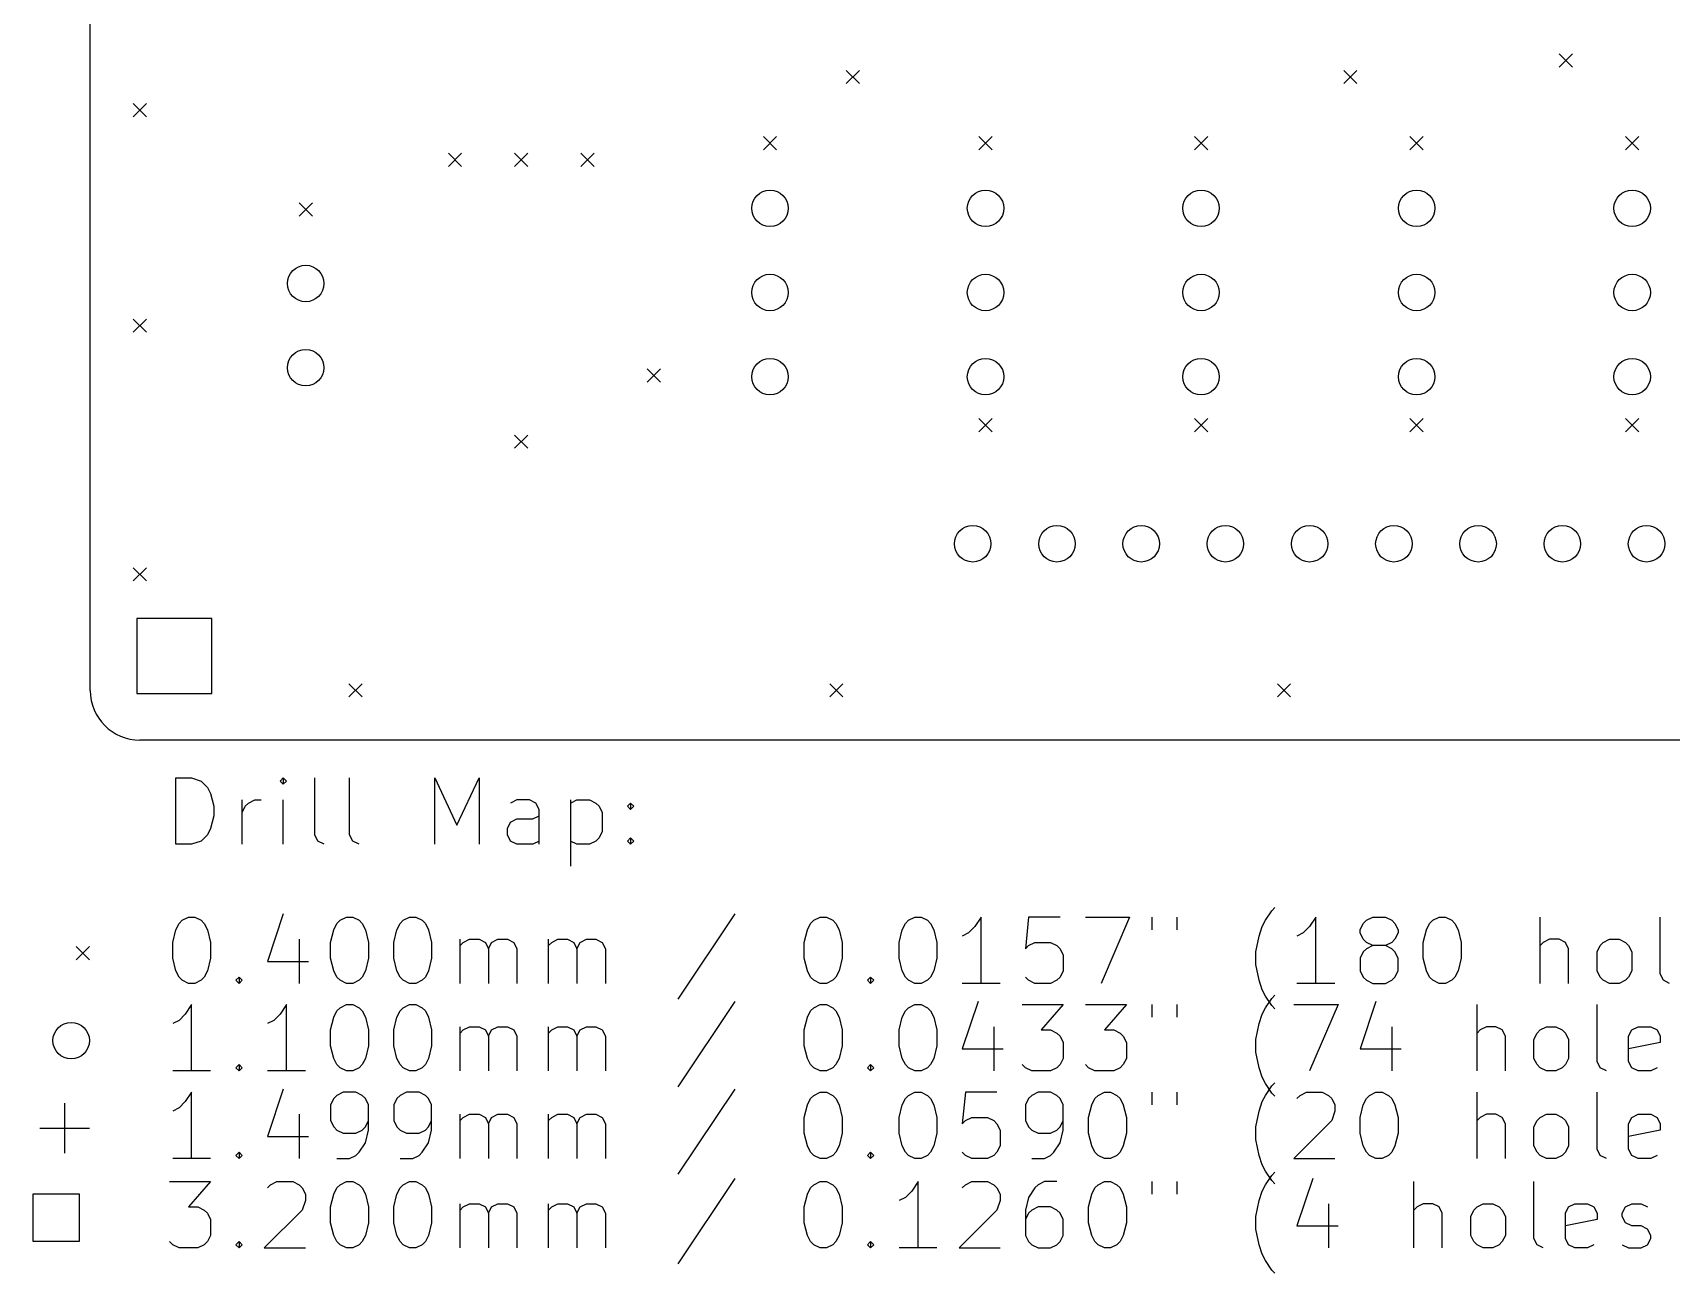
# Model space of a CAD drawing. Extents: x -2 to 100, y -16 to 60.
# Drawn here: x -1.73 to 47.68, y -16.08 to 21.33 of the extents above; entities that cross this region are included whole.
import ezdxf

# ---------------------------------------------------------------- set-up
doc = ezdxf.new("R2010")
doc.units = 0
doc.layers.add('BLACK', color=7, linetype='CONTINUOUS')

msp = doc.modelspace()

# ---------------------------------------------------------------- linework, layer by layer
at = {"layer": 'BLACK', "linetype": 'CONTINUOUS'}
for p, q in [((0, 1.5), (0, 58.5)), ((44.3, 20.7), (44.7, 20.3)), ((44.7, 20.7), (44.3, 20.3)), ((22.8, 20.2), (23.2, 19.8)), ((23.2, 20.2), (22.8, 19.8)), ((37.8, 20.2), (38.2, 19.8)), ((38.2, 20.2), (37.8, 19.8)), ((1.3, 19.2), (1.7, 18.8)), ((1.7, 19.2), (1.3, 18.8)), ((20.3, 18.2), (20.7, 17.8)), ((20.7, 18.2), (20.3, 17.8)), ((26.8, 18.2), (27.2, 17.8)), ((27.2, 18.2), (26.8, 17.8)), ((33.3, 18.2), (33.7, 17.8)), ((33.7, 18.2), (33.3, 17.8)), ((39.8, 18.2), (40.2, 17.8)), ((40.2, 18.2), (39.8, 17.8)), ((46.3, 18.2), (46.7, 17.8)), ((46.7, 18.2), (46.3, 17.8)), ((10.8, 17.7), (11.2, 17.3)), ((11.2, 17.7), (10.8, 17.3)), ((12.8, 17.7), (13.2, 17.3)), ((13.2, 17.7), (12.8, 17.3)), ((14.8, 17.7), (15.2, 17.3)), ((15.2, 17.7), (14.8, 17.3)), ((6.3, 16.2), (6.7, 15.8)), ((6.7, 16.2), (6.3, 15.8)), ((1.3, 12.7), (1.7, 12.3)), ((1.7, 12.7), (1.3, 12.3)), ((16.8, 11.2), (17.2, 10.8)), ((17.2, 11.2), (16.8, 10.8)), ((26.8, 9.7), (27.2, 9.3)), ((27.2, 9.7), (26.8, 9.3)), ((33.3, 9.7), (33.7, 9.3)), ((33.7, 9.7), (33.3, 9.3)), ((39.8, 9.7), (40.2, 9.3)), ((40.2, 9.7), (39.8, 9.3)), ((46.3, 9.7), (46.7, 9.3)), ((46.7, 9.7), (46.3, 9.3)), ((12.8, 9.2), (13.2, 8.8)), ((13.2, 9.2), (12.8, 8.8)), ((1.3, 5.2), (1.7, 4.8)), ((1.7, 5.2), (1.3, 4.8)), ((3.671382, 3.671382), (1.408618, 3.671382)), ((1.408618, 3.671382), (1.408618, 1.408618)), ((3.671382, 1.408618), (3.671382, 3.671382)), ((7.8, 1.7), (8.2, 1.3)), ((8.2, 1.7), (7.8, 1.3)), ((22.3, 1.7), (22.7, 1.3)), ((22.7, 1.7), (22.3, 1.3)), ((35.8, 1.7), (36.2, 1.3)), ((36.2, 1.7), (35.8, 1.3)), ((1.408618, 1.408618), (3.671382, 1.408618)), ((98.5, 0), (1.5, 0)), ((2.582768, -3.139838), (2.582768, -1.139838)), ((2.582768, -1.139838), (3.058958, -1.139838)), ((3.058958, -1.139838), (3.344673, -1.235076)), ((3.344673, -1.235076), (3.535149, -1.425552)), ((3.535149, -1.425552), (3.630387, -1.616028)), ((5.820863, -1.139838), (5.725625, -1.235076)), ((5.725625, -1.235076), (5.820863, -1.330314)), ((5.916101, -1.235076), (5.820863, -1.139838)), ((5.820863, -1.139838), (5.820863, -1.330314)), ((5.820863, -1.330314), (5.916101, -1.235076)), ((6.773244, -2.854123), (6.773244, -1.139838)), ((7.820863, -2.854123), (7.820863, -1.139838)), ((10.392292, -3.139838), (10.392292, -1.139838)), ((10.392292, -1.139838), (11.058959, -2.568409)), ((11.058959, -2.568409), (11.725625, -1.139838)), ((11.725625, -1.139838), (11.725625, -3.139838)), ((3.630387, -1.616028), (3.725625, -1.99698)), ((4.582768, -3.139838), (4.582768, -1.806504)), ((4.678006, -1.99698), (4.773244, -1.901742)), ((4.773244, -1.901742), (4.96372, -1.806504)), ((4.96372, -1.806504), (5.154197, -1.806504)), ((5.820863, -3.139838), (5.820863, -1.806504)), ((12.868482, -1.806504), (12.678006, -1.901742)), ((13.249435, -1.806504), (12.868482, -1.806504)), ((13.439911, -1.901742), (13.249435, -1.806504)), ((13.535149, -2.092219), (13.439911, -1.901742)), ((14.48753, -1.806504), (14.48753, -3.806504)), ((14.48753, -1.901742), (14.678006, -1.806504)), ((14.678006, -1.806504), (15.058959, -1.806504)), ((15.058959, -1.806504), (15.249435, -1.901742)), ((15.249435, -1.901742), (15.344673, -1.99698)), ((16.201816, -1.99698), (16.297054, -1.901742)), ((16.297054, -1.901742), (16.392292, -1.99698)), ((16.297054, -1.901742), (16.297054, -2.092219)), ((3.725625, -2.282695), (3.630387, -2.663647)), ((3.725625, -1.99698), (3.725625, -2.282695)), ((4.582768, -2.187457), (4.678006, -1.99698)), ((12.678006, -2.473171), (12.868482, -2.377933)), ((12.868482, -2.377933), (13.344673, -2.377933)), ((13.344673, -2.377933), (13.535149, -2.282695)), ((13.535149, -3.139838), (13.535149, -2.092219)), ((15.344673, -1.99698), (15.439911, -2.187457)), ((15.439911, -2.187457), (15.439911, -2.758885)), ((16.297054, -2.092219), (16.201816, -1.99698)), ((16.392292, -1.99698), (16.297054, -2.092219)), ((3.535149, -2.854123), (3.344673, -3.0446)), ((3.630387, -2.663647), (3.535149, -2.854123)), ((6.868482, -3.0446), (6.773244, -2.854123)), ((7.916101, -3.0446), (7.820863, -2.854123)), ((12.582768, -2.663647), (12.678006, -2.473171)), ((12.582768, -2.854123), (12.582768, -2.663647)), ((12.678006, -3.0446), (12.582768, -2.854123)), ((15.344673, -2.949361), (15.249435, -3.0446)), ((15.439911, -2.758885), (15.344673, -2.949361)), ((16.201816, -3.0446), (16.297054, -2.949361)), ((16.297054, -2.949361), (16.392292, -3.0446)), ((16.297054, -2.949361), (16.297054, -3.139838)), ((3.058958, -3.139838), (2.582768, -3.139838)), ((3.344673, -3.0446), (3.058958, -3.139838)), ((7.058958, -3.139838), (6.868482, -3.0446)), ((8.106577, -3.139838), (7.916101, -3.0446)), ((12.868482, -3.139838), (12.678006, -3.0446)), ((13.344673, -3.139838), (12.868482, -3.139838)), ((13.535149, -3.0446), (13.344673, -3.139838)), ((14.678006, -3.139838), (14.48753, -3.0446)), ((15.058959, -3.139838), (14.678006, -3.139838)), ((15.249435, -3.0446), (15.058959, -3.139838)), ((16.297054, -3.139838), (16.201816, -3.0446)), ((16.392292, -3.0446), (16.297054, -3.139838)), ((2.678006, -5.530314), (2.773244, -5.435076)), ((2.773244, -5.435076), (2.96372, -5.339838)), ((2.96372, -5.339838), (3.154197, -5.339838)), ((3.154197, -5.339838), (3.344673, -5.435076)), ((3.344673, -5.435076), (3.439911, -5.530314)), ((5.820863, -5.2446), (5.344673, -6.673171)), ((7.439911, -5.530314), (7.535149, -5.435076)), ((7.535149, -5.435076), (7.725625, -5.339838)), ((7.725625, -5.339838), (7.916102, -5.339838)), ((7.916102, -5.339838), (8.106578, -5.435076)), ((8.106578, -5.435076), (8.201816, -5.530314)), ((9.344673, -5.530314), (9.439911, -5.435076)), ((9.439911, -5.435076), (9.630387, -5.339838)), ((9.630387, -5.339838), (9.820864, -5.339838)), ((9.820864, -5.339838), (10.01134, -5.435076)), ((10.01134, -5.435076), (10.106578, -5.530314)), ((19.439912, -5.2446), (17.725627, -7.816028)), ((21.725627, -5.530314), (21.820865, -5.435076)), ((21.820865, -5.435076), (22.011341, -5.339838)), ((22.011341, -5.339838), (22.201818, -5.339838)), ((22.201818, -5.339838), (22.392294, -5.435076)), ((22.392294, -5.435076), (22.487532, -5.530314)), ((24.58277, -5.530314), (24.678008, -5.435076)), ((24.678008, -5.435076), (24.868484, -5.339838)), ((24.868484, -5.339838), (25.058961, -5.339838)), ((25.058961, -5.339838), (25.249437, -5.435076)), ((25.249437, -5.435076), (25.344675, -5.530314)), ((26.868484, -5.339838), (26.678008, -5.625552)), ((26.868484, -7.339838), (26.868484, -5.339838)), ((28.297056, -5.339838), (28.201818, -6.292219)), ((29.249437, -5.339838), (28.297056, -5.339838)), ((30.011342, -5.339838), (31.344675, -5.339838)), ((31.344675, -5.339838), (30.487532, -7.339838)), ((32.011342, -5.339838), (32.011342, -5.72079)), ((32.773247, -5.339838), (32.773247, -5.72079)), ((35.344676, -5.625552), (35.439914, -5.435076)), ((35.439914, -5.435076), (35.63039, -5.149361)), ((35.63039, -5.149361), (35.725629, -5.054123)), ((36.963723, -5.339838), (36.773247, -5.625552)), ((36.963723, -7.339838), (36.963723, -5.339838)), ((38.392295, -5.530314), (38.487533, -5.435076)), ((38.487533, -5.435076), (38.678009, -5.339838)), ((38.678009, -5.339838), (39.058962, -5.339838)), ((39.058962, -5.339838), (39.249438, -5.435076)), ((39.249438, -5.435076), (39.344676, -5.530314)), ((40.392295, -5.530314), (40.487533, -5.435076)), ((40.487533, -5.435076), (40.678009, -5.339838)), ((40.678009, -5.339838), (40.868486, -5.339838)), ((40.868486, -5.339838), (41.058962, -5.435076)), ((41.058962, -5.435076), (41.1542, -5.530314)), ((43.725629, -7.339838), (43.725629, -5.339838)), ((47.344677, -7.054123), (47.344677, -5.339838)), ((2.48753, -6.101742), (2.582768, -5.72079)), ((2.582768, -5.72079), (2.678006, -5.530314)), ((3.439911, -5.530314), (3.535149, -5.72079)), ((3.535149, -5.72079), (3.630387, -6.101742)), ((7.249435, -6.101742), (7.344673, -5.72079)), ((7.344673, -5.72079), (7.439911, -5.530314)), ((8.201816, -5.530314), (8.297054, -5.72079)), ((8.297054, -5.72079), (8.392292, -6.101742)), ((9.154197, -6.101742), (9.249435, -5.72079)), ((9.249435, -5.72079), (9.344673, -5.530314)), ((10.106578, -5.530314), (10.201816, -5.72079)), ((10.201816, -5.72079), (10.297054, -6.101742)), ((21.535151, -6.101742), (21.630389, -5.72079)), ((21.630389, -5.72079), (21.725627, -5.530314)), ((22.487532, -5.530314), (22.58277, -5.72079)), ((22.58277, -5.72079), (22.678008, -6.101742)), ((24.392294, -6.101742), (24.487532, -5.72079)), ((24.487532, -5.72079), (24.58277, -5.530314)), ((25.344675, -5.530314), (25.439913, -5.72079)), ((25.439913, -5.72079), (25.535151, -6.101742)), ((26.487532, -5.816028), (26.297056, -5.911266)), ((26.678008, -5.625552), (26.487532, -5.816028)), ((35.1542, -6.387457), (35.249438, -5.911266)), ((35.249438, -5.911266), (35.344676, -5.625552)), ((36.582771, -5.816028), (36.392295, -5.911266)), ((36.773247, -5.625552), (36.582771, -5.816028)), ((38.297057, -5.72079), (38.392295, -5.530314)), ((38.297057, -5.816028), (38.297057, -5.72079)), ((38.392295, -6.006504), (38.297057, -5.816028)), ((39.344676, -5.530314), (39.439914, -5.72079)), ((39.439914, -5.816028), (39.344676, -6.006504)), ((39.439914, -5.72079), (39.439914, -5.816028)), ((40.201819, -6.101742), (40.297057, -5.72079)), ((40.297057, -5.72079), (40.392295, -5.530314)), ((41.1542, -5.530314), (41.249438, -5.72079)), ((41.249438, -5.72079), (41.344676, -6.101742)), ((-0.425, -6.225), (-0.025, -6.625)), ((-0.025, -6.225), (-0.425, -6.625)), ((2.48753, -6.577933), (2.48753, -6.101742)), ((3.630387, -6.101742), (3.630387, -6.577933)), ((6.297054, -6.006504), (6.297054, -7.339838)), ((7.249435, -6.577933), (7.249435, -6.101742)), ((8.392292, -6.101742), (8.392292, -6.577933)), ((9.154197, -6.577933), (9.154197, -6.101742)), ((10.297054, -6.101742), (10.297054, -6.577933)), ((11.154197, -7.339838), (11.154197, -6.006504)), ((11.154197, -6.19698), (11.249435, -6.101742)), ((11.249435, -6.101742), (11.439911, -6.006504)), ((11.439911, -6.006504), (11.725626, -6.006504)), ((11.725626, -6.006504), (11.916102, -6.101742)), ((11.916102, -6.101742), (12.01134, -6.292219)), ((12.01134, -6.292219), (12.106578, -6.101742)), ((12.01134, -6.292219), (12.01134, -7.339838)), ((12.106578, -6.101742), (12.297054, -6.006504)), ((12.297054, -6.006504), (12.582768, -6.006504)), ((12.582768, -6.006504), (12.773245, -6.101742)), ((12.773245, -6.101742), (12.868483, -6.292219)), ((12.868483, -6.292219), (12.868483, -7.339838)), ((13.820864, -7.339838), (13.820864, -6.006504)), ((13.820864, -6.19698), (13.916102, -6.101742)), ((13.916102, -6.101742), (14.106578, -6.006504)), ((14.106578, -6.006504), (14.392293, -6.006504)), ((14.392293, -6.006504), (14.582769, -6.101742)), ((14.582769, -6.101742), (14.678007, -6.292219)), ((14.678007, -6.292219), (14.773245, -6.101742)), ((14.678007, -6.292219), (14.678007, -7.339838)), ((14.773245, -6.101742), (14.963721, -6.006504)), ((14.963721, -6.006504), (15.249435, -6.006504)), ((15.249435, -6.006504), (15.439912, -6.101742)), ((15.439912, -6.101742), (15.53515, -6.292219)), ((15.53515, -6.292219), (15.53515, -7.339838)), ((21.535151, -6.577933), (21.535151, -6.101742)), ((22.678008, -6.101742), (22.678008, -6.577933)), ((24.392294, -6.577933), (24.392294, -6.101742)), ((25.535151, -6.101742), (25.535151, -6.577933)), ((28.201818, -6.292219), (28.297056, -6.19698)), ((28.297056, -6.19698), (28.487532, -6.101742)), ((28.487532, -6.101742), (28.963723, -6.101742)), ((28.963723, -6.101742), (29.154199, -6.19698)), ((29.154199, -6.19698), (29.249437, -6.292219)), ((29.249437, -6.292219), (29.344675, -6.482695)), ((35.1542, -6.768409), (35.1542, -6.387457)), ((38.392295, -6.387457), (38.297057, -6.577933)), ((38.487533, -6.101742), (38.392295, -6.006504)), ((38.487533, -6.292219), (38.392295, -6.387457)), ((38.678009, -6.19698), (38.487533, -6.101742)), ((38.678009, -6.19698), (38.487533, -6.292219)), ((39.058962, -6.19698), (38.678009, -6.19698)), ((39.249438, -6.101742), (39.058962, -6.19698)), ((39.249438, -6.292219), (39.058962, -6.19698)), ((39.344676, -6.006504), (39.249438, -6.101742)), ((39.344676, -6.387457), (39.249438, -6.292219)), ((39.439914, -6.577933), (39.344676, -6.387457)), ((40.201819, -6.577933), (40.201819, -6.101742)), ((41.344676, -6.101742), (41.344676, -6.577933)), ((43.820867, -6.101742), (43.725629, -6.19698)), ((44.011343, -6.006504), (43.820867, -6.101742)), ((44.297058, -6.006504), (44.011343, -6.006504)), ((44.487534, -6.101742), (44.297058, -6.006504)), ((44.582772, -6.292219), (44.487534, -6.101742)), ((44.582772, -7.339838), (44.582772, -6.292219)), ((45.439915, -6.387457), (45.535153, -6.19698)), ((45.439915, -6.958885), (45.439915, -6.387457)), ((45.535153, -6.19698), (45.630391, -6.101742)), ((45.630391, -6.101742), (45.820867, -6.006504)), ((45.820867, -6.006504), (46.106582, -6.006504)), ((46.106582, -6.006504), (46.297058, -6.101742)), ((46.297058, -6.101742), (46.392296, -6.19698)), ((46.392296, -6.19698), (46.487534, -6.387457)), ((46.487534, -6.387457), (46.487534, -6.958885)), ((2.582768, -6.958885), (2.48753, -6.577933)), ((3.630387, -6.577933), (3.535149, -6.958885)), ((5.344673, -6.673171), (6.582768, -6.673171)), ((7.344673, -6.958885), (7.249435, -6.577933)), ((8.392292, -6.577933), (8.297054, -6.958885)), ((9.249435, -6.958885), (9.154197, -6.577933)), ((10.297054, -6.577933), (10.201816, -6.958885)), ((21.630389, -6.958885), (21.535151, -6.577933)), ((22.678008, -6.577933), (22.58277, -6.958885)), ((24.487532, -6.958885), (24.392294, -6.577933)), ((25.535151, -6.577933), (25.439913, -6.958885)), ((29.344675, -6.482695), (29.344675, -6.958885)), ((35.249438, -7.2446), (35.1542, -6.768409)), ((38.297057, -6.577933), (38.297057, -6.958885)), ((39.439914, -6.958885), (39.439914, -6.577933)), ((40.297057, -6.958885), (40.201819, -6.577933)), ((41.344676, -6.577933), (41.249438, -6.958885)), ((2.678006, -7.149361), (2.582768, -6.958885)), ((2.773244, -7.2446), (2.678006, -7.149361)), ((2.96372, -7.339838), (2.773244, -7.2446)), ((3.154197, -7.339838), (2.96372, -7.339838)), ((3.344673, -7.2446), (3.154197, -7.339838)), ((3.439911, -7.149361), (3.344673, -7.2446)), ((3.535149, -6.958885), (3.439911, -7.149361)), ((4.392292, -7.2446), (4.48753, -7.149361)), ((4.48753, -7.339838), (4.392292, -7.2446)), ((4.48753, -7.149361), (4.582768, -7.2446)), ((4.48753, -7.149361), (4.48753, -7.339838)), ((4.582768, -7.2446), (4.48753, -7.339838)), ((7.439911, -7.149361), (7.344673, -6.958885)), ((7.535149, -7.2446), (7.439911, -7.149361)), ((7.725625, -7.339838), (7.535149, -7.2446)), ((7.916102, -7.339838), (7.725625, -7.339838)), ((8.106578, -7.2446), (7.916102, -7.339838)), ((8.201816, -7.149361), (8.106578, -7.2446)), ((8.297054, -6.958885), (8.201816, -7.149361)), ((9.344673, -7.149361), (9.249435, -6.958885)), ((9.439911, -7.2446), (9.344673, -7.149361)), ((9.630387, -7.339838), (9.439911, -7.2446)), ((9.820864, -7.339838), (9.630387, -7.339838)), ((10.01134, -7.2446), (9.820864, -7.339838)), ((10.106578, -7.149361), (10.01134, -7.2446)), ((10.201816, -6.958885), (10.106578, -7.149361)), ((21.725627, -7.149361), (21.630389, -6.958885)), ((21.820865, -7.2446), (21.725627, -7.149361)), ((22.011341, -7.339838), (21.820865, -7.2446)), ((22.201818, -7.339838), (22.011341, -7.339838)), ((22.392294, -7.2446), (22.201818, -7.339838)), ((22.487532, -7.149361), (22.392294, -7.2446)), ((22.58277, -6.958885), (22.487532, -7.149361)), ((23.439913, -7.2446), (23.535151, -7.149361)), ((23.535151, -7.339838), (23.439913, -7.2446)), ((23.535151, -7.149361), (23.630389, -7.2446)), ((23.535151, -7.149361), (23.535151, -7.339838)), ((23.630389, -7.2446), (23.535151, -7.339838)), ((24.58277, -7.149361), (24.487532, -6.958885)), ((24.678008, -7.2446), (24.58277, -7.149361)), ((24.868484, -7.339838), (24.678008, -7.2446)), ((25.058961, -7.339838), (24.868484, -7.339838)), ((25.249437, -7.2446), (25.058961, -7.339838)), ((25.344675, -7.149361), (25.249437, -7.2446)), ((25.439913, -6.958885), (25.344675, -7.149361)), ((27.439913, -7.339838), (26.297056, -7.339838)), ((28.297056, -7.2446), (28.201818, -7.149361)), ((28.487532, -7.339838), (28.297056, -7.2446)), ((28.963723, -7.339838), (28.487532, -7.339838)), ((29.154199, -7.2446), (28.963723, -7.339838)), ((29.249437, -7.149361), (29.154199, -7.2446)), ((29.344675, -6.958885), (29.249437, -7.149361)), ((35.344676, -7.530314), (35.249438, -7.2446)), ((37.535152, -7.339838), (36.392295, -7.339838)), ((38.297057, -6.958885), (38.392295, -7.149361)), ((38.392295, -7.149361), (38.487533, -7.2446)), ((38.487533, -7.2446), (38.678009, -7.339838)), ((38.678009, -7.339838), (39.058962, -7.339838)), ((39.058962, -7.339838), (39.249438, -7.2446)), ((39.249438, -7.2446), (39.344676, -7.149361)), ((39.344676, -7.149361), (39.439914, -6.958885)), ((40.392295, -7.149361), (40.297057, -6.958885)), ((40.487533, -7.2446), (40.392295, -7.149361)), ((40.678009, -7.339838), (40.487533, -7.2446)), ((40.868486, -7.339838), (40.678009, -7.339838)), ((41.058962, -7.2446), (40.868486, -7.339838)), ((41.1542, -7.149361), (41.058962, -7.2446)), ((41.249438, -6.958885), (41.1542, -7.149361)), ((45.535153, -7.149361), (45.439915, -6.958885)), ((45.630391, -7.2446), (45.535153, -7.149361)), ((45.820867, -7.339838), (45.630391, -7.2446)), ((46.106582, -7.339838), (45.820867, -7.339838)), ((46.297058, -7.2446), (46.106582, -7.339838)), ((46.392296, -7.149361), (46.297058, -7.2446)), ((46.487534, -6.958885), (46.392296, -7.149361)), ((47.439915, -7.2446), (47.344677, -7.054123)), ((47.630391, -7.339838), (47.439915, -7.2446)), ((19.439912, -7.8846), (17.725627, -10.456028)), ((26.773246, -7.8846), (26.297056, -9.313171)), ((35.439914, -7.72079), (35.344676, -7.530314)), ((35.63039, -8.006504), (35.439914, -7.72079)), ((35.439914, -8.075076), (35.63039, -7.789361)), ((35.63039, -7.789361), (35.725629, -7.694123)), ((38.773247, -7.8846), (38.297057, -9.313171)), ((2.868482, -8.265552), (2.678006, -8.456028)), ((3.058958, -7.979838), (2.868482, -8.265552)), ((3.058958, -9.979838), (3.058958, -7.979838)), ((5.725625, -8.265552), (5.535149, -8.456028)), ((5.916101, -7.979838), (5.725625, -8.265552)), ((5.916101, -9.979838), (5.916101, -7.979838)), ((7.249435, -8.741742), (7.344673, -8.36079)), ((7.344673, -8.36079), (7.439911, -8.170314)), ((7.439911, -8.170314), (7.535149, -8.075076)), ((7.535149, -8.075076), (7.725625, -7.979838)), ((7.725625, -7.979838), (7.916102, -7.979838)), ((7.916102, -7.979838), (8.106578, -8.075076)), ((8.106578, -8.075076), (8.201816, -8.170314)), ((8.201816, -8.170314), (8.297054, -8.36079)), ((8.297054, -8.36079), (8.392292, -8.741742)), ((9.154197, -8.741742), (9.249435, -8.36079)), ((9.249435, -8.36079), (9.344673, -8.170314)), ((9.344673, -8.170314), (9.439911, -8.075076)), ((9.439911, -8.075076), (9.630387, -7.979838)), ((9.630387, -7.979838), (9.820864, -7.979838)), ((9.820864, -7.979838), (10.01134, -8.075076)), ((10.01134, -8.075076), (10.106578, -8.170314)), ((10.106578, -8.170314), (10.201816, -8.36079)), ((10.201816, -8.36079), (10.297054, -8.741742)), ((21.535151, -8.741742), (21.630389, -8.36079)), ((21.630389, -8.36079), (21.725627, -8.170314)), ((21.725627, -8.170314), (21.820865, -8.075076)), ((21.820865, -8.075076), (22.011341, -7.979838)), ((22.011341, -7.979838), (22.201818, -7.979838)), ((22.201818, -7.979838), (22.392294, -8.075076)), ((22.392294, -8.075076), (22.487532, -8.170314)), ((22.487532, -8.170314), (22.58277, -8.36079)), ((22.58277, -8.36079), (22.678008, -8.741742)), ((24.392294, -8.741742), (24.487532, -8.36079)), ((24.487532, -8.36079), (24.58277, -8.170314)), ((24.58277, -8.170314), (24.678008, -8.075076)), ((24.678008, -8.075076), (24.868484, -7.979838)), ((24.868484, -7.979838), (25.058961, -7.979838)), ((25.058961, -7.979838), (25.249437, -8.075076)), ((25.249437, -8.075076), (25.344675, -8.170314)), ((25.344675, -8.170314), (25.439913, -8.36079)), ((25.439913, -8.36079), (25.535151, -8.741742)), ((28.10658, -7.979838), (29.344675, -7.979838)), ((29.344675, -7.979838), (28.678008, -8.741742)), ((30.011342, -7.979838), (31.249437, -7.979838)), ((31.249437, -7.979838), (30.58277, -8.741742)), ((32.011342, -7.979838), (32.011342, -8.36079)), ((32.773247, -7.979838), (32.773247, -8.36079)), ((35.249438, -8.551266), (35.344676, -8.265552)), ((35.344676, -8.265552), (35.439914, -8.075076)), ((35.725629, -8.101742), (35.63039, -8.006504)), ((36.297057, -7.979838), (37.63039, -7.979838)), ((37.63039, -7.979838), (36.773247, -9.979838)), ((41.820867, -9.979838), (41.820867, -7.979838)), ((45.439915, -9.694123), (45.439915, -7.979838)), ((2.678006, -8.456028), (2.48753, -8.551266)), ((5.535149, -8.456028), (5.344673, -8.551266)), ((7.249435, -9.217933), (7.249435, -8.741742)), ((8.392292, -8.741742), (8.392292, -9.217933)), ((9.154197, -9.217933), (9.154197, -8.741742)), ((10.297054, -8.741742), (10.297054, -9.217933)), ((11.154197, -9.979838), (11.154197, -8.646504)), ((11.154197, -8.83698), (11.249435, -8.741742)), ((11.249435, -8.741742), (11.439911, -8.646504)), ((11.439911, -8.646504), (11.725626, -8.646504)), ((11.725626, -8.646504), (11.916102, -8.741742)), ((11.916102, -8.741742), (12.01134, -8.932219)), ((12.01134, -8.932219), (12.106578, -8.741742)), ((12.106578, -8.741742), (12.297054, -8.646504)), ((12.297054, -8.646504), (12.582768, -8.646504)), ((12.582768, -8.646504), (12.773245, -8.741742)), ((12.773245, -8.741742), (12.868483, -8.932219)), ((13.820864, -9.979838), (13.820864, -8.646504)), ((13.820864, -8.83698), (13.916102, -8.741742)), ((13.916102, -8.741742), (14.106578, -8.646504)), ((14.106578, -8.646504), (14.392293, -8.646504)), ((14.392293, -8.646504), (14.582769, -8.741742)), ((14.582769, -8.741742), (14.678007, -8.932219)), ((14.678007, -8.932219), (14.773245, -8.741742)), ((14.773245, -8.741742), (14.963721, -8.646504)), ((14.963721, -8.646504), (15.249435, -8.646504)), ((15.249435, -8.646504), (15.439912, -8.741742)), ((15.439912, -8.741742), (15.53515, -8.932219)), ((21.535151, -9.217933), (21.535151, -8.741742)), ((22.678008, -8.741742), (22.678008, -9.217933)), ((24.392294, -9.217933), (24.392294, -8.741742)), ((25.535151, -8.741742), (25.535151, -9.217933)), ((27.249437, -8.646504), (27.249437, -9.979838)), ((28.678008, -8.741742), (28.963723, -8.741742)), ((28.963723, -8.741742), (29.154199, -8.83698)), ((29.154199, -8.83698), (29.249437, -8.932219)), ((30.58277, -8.741742), (30.868485, -8.741742)), ((30.868485, -8.741742), (31.058961, -8.83698)), ((31.058961, -8.83698), (31.154199, -8.932219)), ((35.1542, -9.027457), (35.249438, -8.551266)), ((39.249438, -8.646504), (39.249438, -9.979838)), ((41.916105, -8.741742), (41.820867, -8.83698)), ((42.106581, -8.646504), (41.916105, -8.741742)), ((42.392296, -8.646504), (42.106581, -8.646504)), ((42.582772, -8.741742), (42.392296, -8.646504)), ((42.67801, -8.932219), (42.582772, -8.741742)), ((43.535153, -9.027457), (43.630391, -8.83698)), ((43.630391, -8.83698), (43.725629, -8.741742)), ((43.725629, -8.741742), (43.916105, -8.646504)), ((43.916105, -8.646504), (44.20182, -8.646504)), ((44.20182, -8.646504), (44.392296, -8.741742)), ((44.392296, -8.741742), (44.487534, -8.83698)), ((44.487534, -8.83698), (44.582772, -9.027457)), ((46.392296, -8.932219), (46.487534, -8.741742)), ((46.487534, -8.741742), (46.67801, -8.646504)), ((46.67801, -8.646504), (47.058963, -8.646504)), ((47.058963, -8.646504), (47.249439, -8.741742)), ((47.249439, -8.741742), (47.344677, -8.932219)), ((7.344673, -9.598885), (7.249435, -9.217933)), ((8.392292, -9.217933), (8.297054, -9.598885)), ((9.249435, -9.598885), (9.154197, -9.217933)), ((10.297054, -9.217933), (10.201816, -9.598885)), ((12.01134, -8.932219), (12.01134, -9.979838)), ((12.868483, -8.932219), (12.868483, -9.979838)), ((14.678007, -8.932219), (14.678007, -9.979838)), ((15.53515, -8.932219), (15.53515, -9.979838)), ((21.630389, -9.598885), (21.535151, -9.217933)), ((22.678008, -9.217933), (22.58277, -9.598885)), ((24.487532, -9.598885), (24.392294, -9.217933)), ((25.535151, -9.217933), (25.439913, -9.598885)), ((26.297056, -9.313171), (27.535151, -9.313171)), ((29.249437, -8.932219), (29.344675, -9.122695)), ((29.344675, -9.122695), (29.344675, -9.598885)), ((31.154199, -8.932219), (31.249437, -9.122695)), ((31.249437, -9.122695), (31.249437, -9.598885)), ((35.1542, -9.408409), (35.1542, -9.027457)), ((38.297057, -9.313171), (39.535152, -9.313171)), ((42.67801, -9.979838), (42.67801, -8.932219)), ((43.535153, -9.598885), (43.535153, -9.027457)), ((44.582772, -9.027457), (44.582772, -9.598885)), ((46.392296, -9.694123), (46.392296, -8.932219)), ((47.344677, -9.122695), (46.392296, -9.313171)), ((47.344677, -8.932219), (47.344677, -9.122695)), ((4.392292, -9.8846), (4.48753, -9.789361)), ((4.48753, -9.789361), (4.582768, -9.8846)), ((4.48753, -9.789361), (4.48753, -9.979838)), ((7.439911, -9.789361), (7.344673, -9.598885)), ((7.535149, -9.8846), (7.439911, -9.789361)), ((8.201816, -9.789361), (8.106578, -9.8846)), ((8.297054, -9.598885), (8.201816, -9.789361)), ((9.344673, -9.789361), (9.249435, -9.598885)), ((9.439911, -9.8846), (9.344673, -9.789361)), ((10.106578, -9.789361), (10.01134, -9.8846)), ((10.201816, -9.598885), (10.106578, -9.789361)), ((21.725627, -9.789361), (21.630389, -9.598885)), ((21.820865, -9.8846), (21.725627, -9.789361)), ((22.487532, -9.789361), (22.392294, -9.8846)), ((22.58277, -9.598885), (22.487532, -9.789361)), ((23.439913, -9.8846), (23.535151, -9.789361)), ((23.535151, -9.789361), (23.630389, -9.8846)), ((23.535151, -9.789361), (23.535151, -9.979838)), ((24.58277, -9.789361), (24.487532, -9.598885)), ((24.678008, -9.8846), (24.58277, -9.789361)), ((25.344675, -9.789361), (25.249437, -9.8846)), ((25.439913, -9.598885), (25.344675, -9.789361)), ((28.201818, -9.8846), (28.10658, -9.789361)), ((29.249437, -9.789361), (29.154199, -9.8846)), ((29.344675, -9.598885), (29.249437, -9.789361)), ((30.10658, -9.8846), (30.011342, -9.789361)), ((31.154199, -9.789361), (31.058961, -9.8846)), ((31.249437, -9.598885), (31.154199, -9.789361)), ((35.249438, -9.8846), (35.1542, -9.408409)), ((43.630391, -9.789361), (43.535153, -9.598885)), ((43.725629, -9.8846), (43.630391, -9.789361)), ((44.487534, -9.789361), (44.392296, -9.8846)), ((44.582772, -9.598885), (44.487534, -9.789361)), ((45.535153, -9.8846), (45.439915, -9.694123)), ((46.487534, -9.8846), (46.392296, -9.694123)), ((3.630387, -9.979838), (2.48753, -9.979838)), ((4.48753, -9.979838), (4.392292, -9.8846)), ((4.582768, -9.8846), (4.48753, -9.979838)), ((6.48753, -9.979838), (5.344673, -9.979838)), ((7.725625, -9.979838), (7.535149, -9.8846)), ((7.916102, -9.979838), (7.725625, -9.979838)), ((8.106578, -9.8846), (7.916102, -9.979838)), ((9.630387, -9.979838), (9.439911, -9.8846)), ((9.820864, -9.979838), (9.630387, -9.979838)), ((10.01134, -9.8846), (9.820864, -9.979838)), ((22.011341, -9.979838), (21.820865, -9.8846)), ((22.201818, -9.979838), (22.011341, -9.979838)), ((22.392294, -9.8846), (22.201818, -9.979838)), ((23.535151, -9.979838), (23.439913, -9.8846)), ((23.630389, -9.8846), (23.535151, -9.979838)), ((24.868484, -9.979838), (24.678008, -9.8846)), ((25.058961, -9.979838), (24.868484, -9.979838)), ((25.249437, -9.8846), (25.058961, -9.979838)), ((28.392294, -9.979838), (28.201818, -9.8846)), ((28.963723, -9.979838), (28.392294, -9.979838)), ((29.154199, -9.8846), (28.963723, -9.979838)), ((30.297056, -9.979838), (30.10658, -9.8846)), ((30.868485, -9.979838), (30.297056, -9.979838)), ((31.058961, -9.8846), (30.868485, -9.979838)), ((35.344676, -10.170314), (35.249438, -9.8846)), ((35.439914, -10.36079), (35.344676, -10.170314)), ((35.63039, -10.646504), (35.439914, -10.36079)), ((35.63039, -10.429361), (35.725629, -10.334123)), ((43.916105, -9.979838), (43.725629, -9.8846)), ((44.20182, -9.979838), (43.916105, -9.979838)), ((44.392296, -9.8846), (44.20182, -9.979838)), ((45.725629, -9.979838), (45.535153, -9.8846)), ((46.67801, -9.979838), (46.487534, -9.8846)), ((47.058963, -9.979838), (46.67801, -9.979838)), ((47.249439, -9.8846), (47.058963, -9.979838)), ((3.058958, -10.619838), (2.868482, -10.905552)), ((3.058958, -12.619838), (3.058958, -10.619838)), ((5.820863, -10.5246), (5.344673, -11.953171)), ((7.344673, -10.810314), (7.249435, -11.00079)), ((7.439911, -10.715076), (7.344673, -10.810314)), ((7.630387, -10.619838), (7.439911, -10.715076)), ((8.01134, -10.619838), (7.630387, -10.619838)), ((8.201816, -10.715076), (8.01134, -10.619838)), ((8.297054, -10.810314), (8.201816, -10.715076)), ((8.392292, -11.00079), (8.297054, -10.810314)), ((9.249435, -10.810314), (9.154197, -11.00079)), ((9.344673, -10.715076), (9.249435, -10.810314)), ((9.535149, -10.619838), (9.344673, -10.715076)), ((9.916102, -10.619838), (9.535149, -10.619838)), ((10.106578, -10.715076), (9.916102, -10.619838)), ((10.201816, -10.810314), (10.106578, -10.715076)), ((10.297054, -11.00079), (10.201816, -10.810314)), ((19.439912, -10.5246), (17.725627, -13.096028)), ((21.630389, -11.00079), (21.725627, -10.810314)), ((21.725627, -10.810314), (21.820865, -10.715076)), ((21.820865, -10.715076), (22.011341, -10.619838)), ((22.011341, -10.619838), (22.201818, -10.619838)), ((22.201818, -10.619838), (22.392294, -10.715076)), ((22.392294, -10.715076), (22.487532, -10.810314)), ((22.487532, -10.810314), (22.58277, -11.00079)), ((24.487532, -11.00079), (24.58277, -10.810314)), ((24.58277, -10.810314), (24.678008, -10.715076)), ((24.678008, -10.715076), (24.868484, -10.619838)), ((24.868484, -10.619838), (25.058961, -10.619838)), ((25.058961, -10.619838), (25.249437, -10.715076)), ((25.249437, -10.715076), (25.344675, -10.810314)), ((25.344675, -10.810314), (25.439913, -11.00079)), ((26.392294, -10.619838), (26.297056, -11.572219)), ((27.344675, -10.619838), (26.392294, -10.619838)), ((28.297056, -10.810314), (28.201818, -11.00079)), ((28.392294, -10.715076), (28.297056, -10.810314)), ((28.58277, -10.619838), (28.392294, -10.715076)), ((28.963723, -10.619838), (28.58277, -10.619838)), ((29.154199, -10.715076), (28.963723, -10.619838)), ((29.249437, -10.810314), (29.154199, -10.715076)), ((29.344675, -11.00079), (29.249437, -10.810314)), ((30.201818, -11.00079), (30.297056, -10.810314)), ((30.297056, -10.810314), (30.392294, -10.715076)), ((30.392294, -10.715076), (30.58277, -10.619838)), ((30.58277, -10.619838), (30.773247, -10.619838)), ((30.773247, -10.619838), (30.963723, -10.715076)), ((30.963723, -10.715076), (31.058961, -10.810314)), ((31.058961, -10.810314), (31.154199, -11.00079)), ((32.011342, -10.619838), (32.011342, -11.00079)), ((32.773247, -10.619838), (32.773247, -11.00079)), ((35.344676, -10.905552), (35.439914, -10.715076)), ((35.439914, -10.715076), (35.63039, -10.429361)), ((35.725629, -10.741742), (35.63039, -10.646504)), ((36.392295, -10.810314), (36.487533, -10.715076)), ((36.487533, -10.715076), (36.678009, -10.619838)), ((36.678009, -10.619838), (37.1542, -10.619838)), ((37.1542, -10.619838), (37.344676, -10.715076)), ((37.344676, -10.715076), (37.439914, -10.810314)), ((37.439914, -10.810314), (37.535152, -11.00079)), ((38.392295, -11.00079), (38.487533, -10.810314)), ((38.487533, -10.810314), (38.582771, -10.715076)), ((38.582771, -10.715076), (38.773247, -10.619838)), ((38.773247, -10.619838), (38.963724, -10.619838)), ((38.963724, -10.619838), (39.1542, -10.715076)), ((39.1542, -10.715076), (39.249438, -10.810314)), ((39.249438, -10.810314), (39.344676, -11.00079)), ((41.820867, -12.619838), (41.820867, -10.619838)), ((45.439915, -12.334123), (45.439915, -10.619838)), ((-0.7743, -10.9557), (-0.7743, -12.4543)), ((2.678006, -11.096028), (2.48753, -11.191266)), ((2.868482, -10.905552), (2.678006, -11.096028)), ((6.297054, -11.286504), (6.297054, -12.619838)), ((7.249435, -11.00079), (7.249435, -11.47698)), ((8.392292, -11.762695), (8.392292, -11.00079)), ((9.154197, -11.00079), (9.154197, -11.47698)), ((10.297054, -11.762695), (10.297054, -11.00079)), ((11.154197, -12.619838), (11.154197, -11.286504)), ((11.249435, -11.381742), (11.439911, -11.286504)), ((11.439911, -11.286504), (11.725626, -11.286504)), ((11.725626, -11.286504), (11.916102, -11.381742)), ((12.106578, -11.381742), (12.297054, -11.286504)), ((12.297054, -11.286504), (12.582768, -11.286504)), ((12.582768, -11.286504), (12.773245, -11.381742)), ((13.820864, -12.619838), (13.820864, -11.286504)), ((13.916102, -11.381742), (14.106578, -11.286504)), ((14.106578, -11.286504), (14.392293, -11.286504)), ((14.392293, -11.286504), (14.582769, -11.381742)), ((14.773245, -11.381742), (14.963721, -11.286504)), ((14.963721, -11.286504), (15.249435, -11.286504)), ((15.249435, -11.286504), (15.439912, -11.381742)), ((21.535151, -11.381742), (21.630389, -11.00079)), ((22.58277, -11.00079), (22.678008, -11.381742)), ((24.392294, -11.381742), (24.487532, -11.00079)), ((25.439913, -11.00079), (25.535151, -11.381742)), ((28.201818, -11.00079), (28.201818, -11.47698)), ((29.344675, -11.762695), (29.344675, -11.00079)), ((30.10658, -11.381742), (30.201818, -11.00079)), ((31.154199, -11.00079), (31.249437, -11.381742)), ((35.1542, -11.667457), (35.249438, -11.191266)), ((35.249438, -11.191266), (35.344676, -10.905552)), ((37.535152, -11.191266), (37.439914, -11.47698)), ((37.535152, -11.00079), (37.535152, -11.191266)), ((38.297057, -11.381742), (38.392295, -11.00079)), ((39.344676, -11.00079), (39.439914, -11.381742)), ((42.106581, -11.286504), (41.916105, -11.381742)), ((42.392296, -11.286504), (42.106581, -11.286504)), ((42.582772, -11.381742), (42.392296, -11.286504)), ((43.725629, -11.381742), (43.916105, -11.286504)), ((43.916105, -11.286504), (44.20182, -11.286504)), ((44.20182, -11.286504), (44.392296, -11.381742)), ((46.487534, -11.381742), (46.67801, -11.286504)), ((46.67801, -11.286504), (47.058963, -11.286504)), ((47.058963, -11.286504), (47.249439, -11.381742)), ((-1.5236, -11.705), (-0.025, -11.705)), ((7.249435, -11.47698), (7.344673, -11.667457)), ((7.344673, -11.667457), (7.439911, -11.762695)), ((7.439911, -11.762695), (7.630387, -11.857933)), ((7.630387, -11.857933), (8.01134, -11.857933)), ((8.01134, -11.857933), (8.201816, -11.762695)), ((8.201816, -11.762695), (8.297054, -11.667457)), ((8.297054, -11.667457), (8.392292, -11.47698)), ((8.297054, -12.143647), (8.392292, -11.762695)), ((9.154197, -11.47698), (9.249435, -11.667457)), ((9.249435, -11.667457), (9.344673, -11.762695)), ((9.344673, -11.762695), (9.535149, -11.857933)), ((9.535149, -11.857933), (9.916102, -11.857933)), ((9.916102, -11.857933), (10.106578, -11.762695)), ((10.106578, -11.762695), (10.201816, -11.667457)), ((10.201816, -11.667457), (10.297054, -11.47698)), ((10.201816, -12.143647), (10.297054, -11.762695)), ((11.154197, -11.47698), (11.249435, -11.381742)), ((11.916102, -11.381742), (12.01134, -11.572219)), ((12.01134, -11.572219), (12.106578, -11.381742)), ((12.01134, -11.572219), (12.01134, -12.619838)), ((12.773245, -11.381742), (12.868483, -11.572219)), ((12.868483, -11.572219), (12.868483, -12.619838)), ((13.820864, -11.47698), (13.916102, -11.381742)), ((14.582769, -11.381742), (14.678007, -11.572219)), ((14.678007, -11.572219), (14.773245, -11.381742)), ((14.678007, -11.572219), (14.678007, -12.619838)), ((15.439912, -11.381742), (15.53515, -11.572219)), ((15.53515, -11.572219), (15.53515, -12.619838)), ((21.535151, -11.857933), (21.535151, -11.381742)), ((21.630389, -12.238885), (21.535151, -11.857933)), ((22.678008, -11.857933), (22.58277, -12.238885)), ((22.678008, -11.381742), (22.678008, -11.857933)), ((24.392294, -11.857933), (24.392294, -11.381742)), ((24.487532, -12.238885), (24.392294, -11.857933)), ((25.535151, -11.857933), (25.439913, -12.238885)), ((25.535151, -11.381742), (25.535151, -11.857933)), ((26.297056, -11.572219), (26.392294, -11.47698)), ((26.392294, -11.47698), (26.58277, -11.381742)), ((26.58277, -11.381742), (27.058961, -11.381742)), ((27.058961, -11.381742), (27.249437, -11.47698)), ((27.249437, -11.47698), (27.344675, -11.572219)), ((27.344675, -11.572219), (27.439913, -11.762695)), ((27.439913, -11.762695), (27.439913, -12.238885)), ((28.201818, -11.47698), (28.297056, -11.667457)), ((28.297056, -11.667457), (28.392294, -11.762695)), ((28.392294, -11.762695), (28.58277, -11.857933)), ((28.58277, -11.857933), (28.963723, -11.857933)), ((28.963723, -11.857933), (29.154199, -11.762695)), ((29.154199, -11.762695), (29.249437, -11.667457)), ((29.249437, -11.667457), (29.344675, -11.47698)), ((29.249437, -12.143647), (29.344675, -11.762695)), ((30.10658, -11.857933), (30.10658, -11.381742)), ((30.201818, -12.238885), (30.10658, -11.857933)), ((31.249437, -11.857933), (31.154199, -12.238885)), ((31.249437, -11.381742), (31.249437, -11.857933)), ((35.1542, -12.048409), (35.1542, -11.667457)), ((37.439914, -11.47698), (36.297057, -12.619838)), ((38.297057, -11.857933), (38.297057, -11.381742)), ((38.392295, -12.238885), (38.297057, -11.857933)), ((39.439914, -11.857933), (39.344676, -12.238885)), ((39.439914, -11.381742), (39.439914, -11.857933)), ((41.916105, -11.381742), (41.820867, -11.47698)), ((42.67801, -11.572219), (42.582772, -11.381742)), ((42.67801, -12.619838), (42.67801, -11.572219)), ((43.535153, -11.667457), (43.630391, -11.47698)), ((43.535153, -12.238885), (43.535153, -11.667457)), ((43.630391, -11.47698), (43.725629, -11.381742)), ((44.392296, -11.381742), (44.487534, -11.47698)), ((44.487534, -11.47698), (44.582772, -11.667457)), ((44.582772, -11.667457), (44.582772, -12.238885)), ((46.392296, -11.572219), (46.487534, -11.381742)), ((46.392296, -12.334123), (46.392296, -11.572219)), ((47.344677, -11.762695), (46.392296, -11.953171)), ((47.249439, -11.381742), (47.344677, -11.572219)), ((47.344677, -11.572219), (47.344677, -11.762695)), ((5.344673, -11.953171), (6.582768, -11.953171)), ((8.106578, -12.429361), (8.297054, -12.143647)), ((10.01134, -12.429361), (10.201816, -12.143647)), ((21.725627, -12.429361), (21.630389, -12.238885)), ((22.58277, -12.238885), (22.487532, -12.429361)), ((24.58277, -12.429361), (24.487532, -12.238885)), ((25.439913, -12.238885), (25.344675, -12.429361)), ((27.439913, -12.238885), (27.344675, -12.429361)), ((29.058961, -12.429361), (29.249437, -12.143647)), ((30.297056, -12.429361), (30.201818, -12.238885)), ((31.154199, -12.238885), (31.058961, -12.429361)), ((35.249438, -12.5246), (35.1542, -12.048409)), ((38.487533, -12.429361), (38.392295, -12.238885)), ((39.344676, -12.238885), (39.249438, -12.429361)), ((43.630391, -12.429361), (43.535153, -12.238885)), ((44.582772, -12.238885), (44.487534, -12.429361)), ((45.535153, -12.5246), (45.439915, -12.334123)), ((46.487534, -12.5246), (46.392296, -12.334123)), ((3.630387, -12.619838), (2.48753, -12.619838)), ((4.392292, -12.5246), (4.48753, -12.429361)), ((4.48753, -12.619838), (4.392292, -12.5246)), ((4.48753, -12.429361), (4.582768, -12.5246)), ((4.48753, -12.429361), (4.48753, -12.619838)), ((4.582768, -12.5246), (4.48753, -12.619838)), ((7.439911, -12.619838), (7.820863, -12.619838)), ((7.820863, -12.619838), (8.01134, -12.5246)), ((8.01134, -12.5246), (8.106578, -12.429361)), ((9.344673, -12.619838), (9.725625, -12.619838)), ((9.725625, -12.619838), (9.916102, -12.5246)), ((9.916102, -12.5246), (10.01134, -12.429361)), ((21.820865, -12.5246), (21.725627, -12.429361)), ((22.011341, -12.619838), (21.820865, -12.5246)), ((22.201818, -12.619838), (22.011341, -12.619838)), ((22.392294, -12.5246), (22.201818, -12.619838)), ((22.487532, -12.429361), (22.392294, -12.5246)), ((23.439913, -12.5246), (23.535151, -12.429361)), ((23.535151, -12.619838), (23.439913, -12.5246)), ((23.535151, -12.429361), (23.630389, -12.5246)), ((23.535151, -12.429361), (23.535151, -12.619838)), ((23.630389, -12.5246), (23.535151, -12.619838)), ((24.678008, -12.5246), (24.58277, -12.429361)), ((24.868484, -12.619838), (24.678008, -12.5246)), ((25.058961, -12.619838), (24.868484, -12.619838)), ((25.249437, -12.5246), (25.058961, -12.619838)), ((25.344675, -12.429361), (25.249437, -12.5246)), ((26.392294, -12.5246), (26.297056, -12.429361)), ((26.58277, -12.619838), (26.392294, -12.5246)), ((27.058961, -12.619838), (26.58277, -12.619838)), ((27.249437, -12.5246), (27.058961, -12.619838)), ((27.344675, -12.429361), (27.249437, -12.5246)), ((28.392294, -12.619838), (28.773246, -12.619838)), ((28.773246, -12.619838), (28.963723, -12.5246)), ((28.963723, -12.5246), (29.058961, -12.429361)), ((30.392294, -12.5246), (30.297056, -12.429361)), ((30.58277, -12.619838), (30.392294, -12.5246)), ((30.773247, -12.619838), (30.58277, -12.619838)), ((30.963723, -12.5246), (30.773247, -12.619838)), ((31.058961, -12.429361), (30.963723, -12.5246)), ((35.344676, -12.810314), (35.249438, -12.5246)), ((35.439914, -13.00079), (35.344676, -12.810314)), ((36.297057, -12.619838), (37.535152, -12.619838)), ((38.582771, -12.5246), (38.487533, -12.429361)), ((38.773247, -12.619838), (38.582771, -12.5246)), ((38.963724, -12.619838), (38.773247, -12.619838)), ((39.1542, -12.5246), (38.963724, -12.619838)), ((39.249438, -12.429361), (39.1542, -12.5246)), ((43.725629, -12.5246), (43.630391, -12.429361)), ((43.916105, -12.619838), (43.725629, -12.5246)), ((44.20182, -12.619838), (43.916105, -12.619838)), ((44.392296, -12.5246), (44.20182, -12.619838)), ((44.487534, -12.429361), (44.392296, -12.5246)), ((45.725629, -12.619838), (45.535153, -12.5246)), ((46.67801, -12.619838), (46.487534, -12.5246)), ((47.058963, -12.619838), (46.67801, -12.619838)), ((47.249439, -12.5246), (47.058963, -12.619838)), ((2.392292, -13.318438), (3.630387, -13.318438)), ((3.630387, -13.318438), (2.96372, -14.080342)), ((5.439911, -13.413676), (5.630387, -13.318438)), ((5.630387, -13.318438), (6.106578, -13.318438)), ((6.106578, -13.318438), (6.297054, -13.413676)), ((7.535149, -13.413676), (7.725625, -13.318438)), ((7.725625, -13.318438), (7.916102, -13.318438)), ((7.916102, -13.318438), (8.106578, -13.413676)), ((9.439911, -13.413676), (9.630387, -13.318438)), ((9.630387, -13.318438), (9.820864, -13.318438)), ((9.820864, -13.318438), (10.01134, -13.413676)), ((19.439912, -13.2232), (17.725627, -15.794628)), ((21.820865, -13.413676), (22.011341, -13.318438)), ((22.011341, -13.318438), (22.201818, -13.318438)), ((22.201818, -13.318438), (22.392294, -13.413676)), ((24.963722, -13.318438), (24.773246, -13.604152)), ((24.963722, -15.318438), (24.963722, -13.318438)), ((26.392294, -13.413676), (26.58277, -13.318438)), ((26.58277, -13.318438), (27.058961, -13.318438)), ((27.058961, -13.318438), (27.249437, -13.413676)), ((28.773246, -13.318438), (28.58277, -13.413676)), ((29.154199, -13.318438), (28.773246, -13.318438)), ((30.392294, -13.413676), (30.58277, -13.318438)), ((30.58277, -13.318438), (30.773247, -13.318438)), ((30.773247, -13.318438), (30.963723, -13.413676)), ((32.011342, -13.318438), (32.011342, -13.69939)), ((32.773247, -13.318438), (32.773247, -13.69939)), ((35.63039, -13.286504), (35.439914, -13.00079)), ((35.439914, -13.413676), (35.63039, -13.127961)), ((35.63039, -13.127961), (35.725629, -13.032723)), ((35.725629, -13.381742), (35.63039, -13.286504)), ((36.868485, -13.2232), (36.392295, -14.651771)), ((39.916105, -15.318438), (39.916105, -13.318438)), ((43.535153, -15.032723), (43.535153, -13.318438)), ((-0.317886, -13.696486), (-1.732114, -13.696486)), ((-1.732114, -13.696486), (-1.732114, -15.110714)), ((-0.317886, -15.110714), (-0.317886, -13.696486)), ((5.344673, -13.508914), (5.439911, -13.413676)), ((6.297054, -13.413676), (6.392292, -13.508914)), ((6.392292, -13.508914), (6.48753, -13.69939)), ((6.48753, -13.69939), (6.48753, -13.889866)), ((7.249435, -14.080342), (7.344673, -13.69939)), ((7.344673, -13.69939), (7.439911, -13.508914)), ((7.439911, -13.508914), (7.535149, -13.413676)), ((8.106578, -13.413676), (8.201816, -13.508914)), ((8.201816, -13.508914), (8.297054, -13.69939)), ((8.297054, -13.69939), (8.392292, -14.080342)), ((9.154197, -14.080342), (9.249435, -13.69939)), ((9.249435, -13.69939), (9.344673, -13.508914)), ((9.344673, -13.508914), (9.439911, -13.413676)), ((10.01134, -13.413676), (10.106578, -13.508914)), ((10.106578, -13.508914), (10.201816, -13.69939)), ((10.201816, -13.69939), (10.297054, -14.080342)), ((21.535151, -14.080342), (21.630389, -13.69939)), ((21.630389, -13.69939), (21.725627, -13.508914)), ((21.725627, -13.508914), (21.820865, -13.413676)), ((22.392294, -13.413676), (22.487532, -13.508914)), ((22.487532, -13.508914), (22.58277, -13.69939)), ((22.58277, -13.69939), (22.678008, -14.080342)), ((24.58277, -13.794628), (24.392294, -13.889866)), ((24.773246, -13.604152), (24.58277, -13.794628)), ((26.297056, -13.508914), (26.392294, -13.413676)), ((27.249437, -13.413676), (27.344675, -13.508914)), ((27.344675, -13.508914), (27.439913, -13.69939)), ((27.439913, -13.69939), (27.439913, -13.889866)), ((28.297056, -13.794628), (28.201818, -14.17558)), ((28.487532, -13.508914), (28.297056, -13.794628)), ((28.58277, -13.413676), (28.487532, -13.508914)), ((30.10658, -14.080342), (30.201818, -13.69939)), ((30.201818, -13.69939), (30.297056, -13.508914)), ((30.297056, -13.508914), (30.392294, -13.413676)), ((30.963723, -13.413676), (31.058961, -13.508914)), ((31.058961, -13.508914), (31.154199, -13.69939)), ((31.154199, -13.69939), (31.249437, -14.080342)), ((35.249438, -13.889866), (35.344676, -13.604152)), ((35.344676, -13.604152), (35.439914, -13.413676)), ((2.96372, -14.080342), (3.249435, -14.080342)), ((3.249435, -14.080342), (3.439911, -14.17558)), ((3.439911, -14.17558), (3.535149, -14.270819)), ((3.535149, -14.270819), (3.630387, -14.461295)), ((6.392292, -14.17558), (5.249435, -15.318438)), ((6.48753, -13.889866), (6.392292, -14.17558)), ((7.249435, -14.556533), (7.249435, -14.080342)), ((8.392292, -14.080342), (8.392292, -14.556533)), ((9.154197, -14.556533), (9.154197, -14.080342)), ((10.297054, -14.080342), (10.297054, -14.556533)), ((11.154197, -15.318438), (11.154197, -13.985104)), ((11.154197, -14.17558), (11.249435, -14.080342)), ((11.249435, -14.080342), (11.439911, -13.985104)), ((11.439911, -13.985104), (11.725626, -13.985104)), ((11.725626, -13.985104), (11.916102, -14.080342)), ((11.916102, -14.080342), (12.01134, -14.270819)), ((12.01134, -14.270819), (12.106578, -14.080342)), ((12.01134, -14.270819), (12.01134, -15.318438)), ((12.106578, -14.080342), (12.297054, -13.985104)), ((12.297054, -13.985104), (12.582768, -13.985104)), ((12.582768, -13.985104), (12.773245, -14.080342)), ((12.773245, -14.080342), (12.868483, -14.270819)), ((12.868483, -14.270819), (12.868483, -15.318438)), ((13.820864, -15.318438), (13.820864, -13.985104)), ((13.820864, -14.17558), (13.916102, -14.080342)), ((13.916102, -14.080342), (14.106578, -13.985104)), ((14.106578, -13.985104), (14.392293, -13.985104)), ((14.392293, -13.985104), (14.582769, -14.080342)), ((14.582769, -14.080342), (14.678007, -14.270819)), ((14.678007, -14.270819), (14.773245, -14.080342)), ((14.678007, -14.270819), (14.678007, -15.318438)), ((14.773245, -14.080342), (14.963721, -13.985104)), ((14.963721, -13.985104), (15.249435, -13.985104)), ((15.249435, -13.985104), (15.439912, -14.080342)), ((15.439912, -14.080342), (15.53515, -14.270819)), ((15.53515, -14.270819), (15.53515, -15.318438)), ((21.535151, -14.556533), (21.535151, -14.080342)), ((22.678008, -14.080342), (22.678008, -14.556533)), ((27.344675, -14.17558), (26.201818, -15.318438)), ((27.439913, -13.889866), (27.344675, -14.17558)), ((28.201818, -14.17558), (28.201818, -14.937485)), ((28.297056, -14.270819), (28.201818, -14.461295)), ((28.392294, -14.17558), (28.297056, -14.270819)), ((28.58277, -14.080342), (28.392294, -14.17558)), ((28.963723, -14.080342), (28.58277, -14.080342)), ((29.154199, -14.17558), (28.963723, -14.080342)), ((29.249437, -14.270819), (29.154199, -14.17558)), ((29.344675, -14.461295), (29.249437, -14.270819)), ((30.10658, -14.556533), (30.10658, -14.080342)), ((31.249437, -14.080342), (31.249437, -14.556533)), ((35.1542, -14.366057), (35.249438, -13.889866)), ((37.344676, -13.985104), (37.344676, -15.318438)), ((40.011343, -14.080342), (39.916105, -14.17558)), ((40.201819, -13.985104), (40.011343, -14.080342)), ((40.487534, -13.985104), (40.201819, -13.985104)), ((40.67801, -14.080342), (40.487534, -13.985104)), ((40.773248, -14.270819), (40.67801, -14.080342)), ((40.773248, -15.318438), (40.773248, -14.270819)), ((41.630391, -14.366057), (41.725629, -14.17558)), ((41.725629, -14.17558), (41.820867, -14.080342)), ((41.820867, -14.080342), (42.011343, -13.985104)), ((42.011343, -13.985104), (42.297058, -13.985104)), ((42.297058, -13.985104), (42.487534, -14.080342)), ((42.487534, -14.080342), (42.582772, -14.17558)), ((42.582772, -14.17558), (42.67801, -14.366057)), ((44.487534, -14.270819), (44.582772, -14.080342)), ((44.487534, -15.032723), (44.487534, -14.270819)), ((44.582772, -14.080342), (44.773248, -13.985104)), ((44.773248, -13.985104), (45.154201, -13.985104)), ((45.154201, -13.985104), (45.344677, -14.080342)), ((45.344677, -14.080342), (45.439915, -14.270819)), ((45.439915, -14.270819), (45.439915, -14.461295)), ((46.20182, -14.270819), (46.297058, -14.080342)), ((46.20182, -14.366057), (46.20182, -14.270819)), ((46.297058, -14.080342), (46.487534, -13.985104)), ((46.487534, -13.985104), (46.773248, -13.985104)), ((46.773248, -13.985104), (46.963725, -14.080342)), ((3.630387, -14.461295), (3.630387, -14.937485)), ((7.344673, -14.937485), (7.249435, -14.556533)), ((8.392292, -14.556533), (8.297054, -14.937485)), ((9.249435, -14.937485), (9.154197, -14.556533)), ((10.297054, -14.556533), (10.201816, -14.937485)), ((21.630389, -14.937485), (21.535151, -14.556533)), ((22.678008, -14.556533), (22.58277, -14.937485)), ((29.344675, -14.937485), (29.344675, -14.461295)), ((30.201818, -14.937485), (30.10658, -14.556533)), ((31.249437, -14.556533), (31.154199, -14.937485)), ((35.1542, -14.747009), (35.1542, -14.366057)), ((35.249438, -15.2232), (35.1542, -14.747009)), ((36.392295, -14.651771), (37.63039, -14.651771)), ((41.630391, -14.937485), (41.630391, -14.366057)), ((42.67801, -14.366057), (42.67801, -14.937485)), ((45.439915, -14.461295), (44.487534, -14.651771)), ((46.297058, -14.556533), (46.20182, -14.366057)), ((46.487534, -14.651771), (46.297058, -14.556533)), ((46.773248, -14.651771), (46.487534, -14.651771)), ((46.963725, -14.747009), (46.773248, -14.651771)), ((47.058963, -14.937485), (46.963725, -14.747009)), ((-1.732114, -15.110714), (-0.317886, -15.110714)), ((2.48753, -15.2232), (2.392292, -15.127961)), ((2.678006, -15.318438), (2.48753, -15.2232)), ((3.439911, -15.2232), (3.249435, -15.318438)), ((3.535149, -15.127961), (3.439911, -15.2232)), ((3.630387, -14.937485), (3.535149, -15.127961)), ((4.392292, -15.2232), (4.48753, -15.127961)), ((4.48753, -15.318438), (4.392292, -15.2232)), ((4.48753, -15.127961), (4.582768, -15.2232)), ((4.48753, -15.127961), (4.48753, -15.318438)), ((4.582768, -15.2232), (4.48753, -15.318438)), ((7.439911, -15.127961), (7.344673, -14.937485)), ((7.535149, -15.2232), (7.439911, -15.127961)), ((7.725625, -15.318438), (7.535149, -15.2232)), ((8.106578, -15.2232), (7.916102, -15.318438)), ((8.201816, -15.127961), (8.106578, -15.2232)), ((8.297054, -14.937485), (8.201816, -15.127961)), ((9.344673, -15.127961), (9.249435, -14.937485)), ((9.439911, -15.2232), (9.344673, -15.127961)), ((9.630387, -15.318438), (9.439911, -15.2232)), ((10.01134, -15.2232), (9.820864, -15.318438)), ((10.106578, -15.127961), (10.01134, -15.2232)), ((10.201816, -14.937485), (10.106578, -15.127961)), ((21.725627, -15.127961), (21.630389, -14.937485)), ((21.820865, -15.2232), (21.725627, -15.127961)), ((22.011341, -15.318438), (21.820865, -15.2232)), ((22.392294, -15.2232), (22.201818, -15.318438)), ((22.487532, -15.127961), (22.392294, -15.2232)), ((22.58277, -14.937485), (22.487532, -15.127961)), ((23.439913, -15.2232), (23.535151, -15.127961)), ((23.535151, -15.318438), (23.439913, -15.2232)), ((23.535151, -15.127961), (23.630389, -15.2232)), ((23.535151, -15.127961), (23.535151, -15.318438)), ((23.630389, -15.2232), (23.535151, -15.318438)), ((28.201818, -14.937485), (28.297056, -15.127961)), ((28.297056, -15.127961), (28.392294, -15.2232)), ((28.392294, -15.2232), (28.58277, -15.318438)), ((28.963723, -15.318438), (29.154199, -15.2232)), ((29.154199, -15.2232), (29.249437, -15.127961)), ((29.249437, -15.127961), (29.344675, -14.937485)), ((30.297056, -15.127961), (30.201818, -14.937485)), ((30.392294, -15.2232), (30.297056, -15.127961)), ((30.58277, -15.318438), (30.392294, -15.2232)), ((30.963723, -15.2232), (30.773247, -15.318438)), ((31.058961, -15.127961), (30.963723, -15.2232)), ((31.154199, -14.937485), (31.058961, -15.127961)), ((35.344676, -15.508914), (35.249438, -15.2232)), ((41.725629, -15.127961), (41.630391, -14.937485)), ((41.820867, -15.2232), (41.725629, -15.127961)), ((42.011343, -15.318438), (41.820867, -15.2232)), ((42.487534, -15.2232), (42.297058, -15.318438)), ((42.582772, -15.127961), (42.487534, -15.2232)), ((42.67801, -14.937485), (42.582772, -15.127961)), ((43.630391, -15.2232), (43.535153, -15.032723)), ((43.820867, -15.318438), (43.630391, -15.2232)), ((44.582772, -15.2232), (44.487534, -15.032723)), ((44.773248, -15.318438), (44.582772, -15.2232)), ((45.344677, -15.2232), (45.154201, -15.318438)), ((46.20182, -15.2232), (46.392296, -15.318438)), ((46.773248, -15.318438), (46.963725, -15.2232)), ((46.963725, -15.2232), (47.058963, -15.032723)), ((47.058963, -15.032723), (47.058963, -14.937485)), ((3.249435, -15.318438), (2.678006, -15.318438)), ((5.249435, -15.318438), (6.48753, -15.318438)), ((7.916102, -15.318438), (7.725625, -15.318438)), ((9.820864, -15.318438), (9.630387, -15.318438)), ((22.201818, -15.318438), (22.011341, -15.318438)), ((25.535151, -15.318438), (24.392294, -15.318438)), ((26.201818, -15.318438), (27.439913, -15.318438)), ((28.58277, -15.318438), (28.963723, -15.318438)), ((30.773247, -15.318438), (30.58277, -15.318438)), ((35.439914, -15.69939), (35.344676, -15.508914)), ((35.63039, -15.985104), (35.439914, -15.69939)), ((42.297058, -15.318438), (42.011343, -15.318438)), ((45.154201, -15.318438), (44.773248, -15.318438)), ((46.392296, -15.318438), (46.773248, -15.318438)), ((35.725629, -16.080342), (35.63039, -15.985104))]:
    msp.add_line(p, q, dxfattribs=at)
at = {"layer": 'BLACK'}
for centre in [(20.5, 16.04), (27, 16.04), (33.5, 16.04), (40, 16.04), (46.5, 16.04), (6.5, 13.77), (20.5, 13.5), (27, 13.5), (33.5, 13.5), (40, 13.5), (46.5, 13.5), (6.5, 11.23), (20.5, 10.96), (27, 10.96), (33.5, 10.96), (40, 10.96), (46.5, 10.96), (26.61412, 5.92074), (29.15412, 5.92074), (31.69412, 5.92074), (34.23412, 5.92074), (36.77412, 5.92074), (39.31412, 5.92074), (41.85412, 5.92074), (44.39412, 5.92074), (46.93412, 5.92074), (-0.575, -9.065)]:
    msp.add_circle(centre, 0.55, dxfattribs=at)
msp.add_arc((1.5, 1.5), 1.5, -180, -90, dxfattribs=at)

doc.saveas('drawing.dxf')
